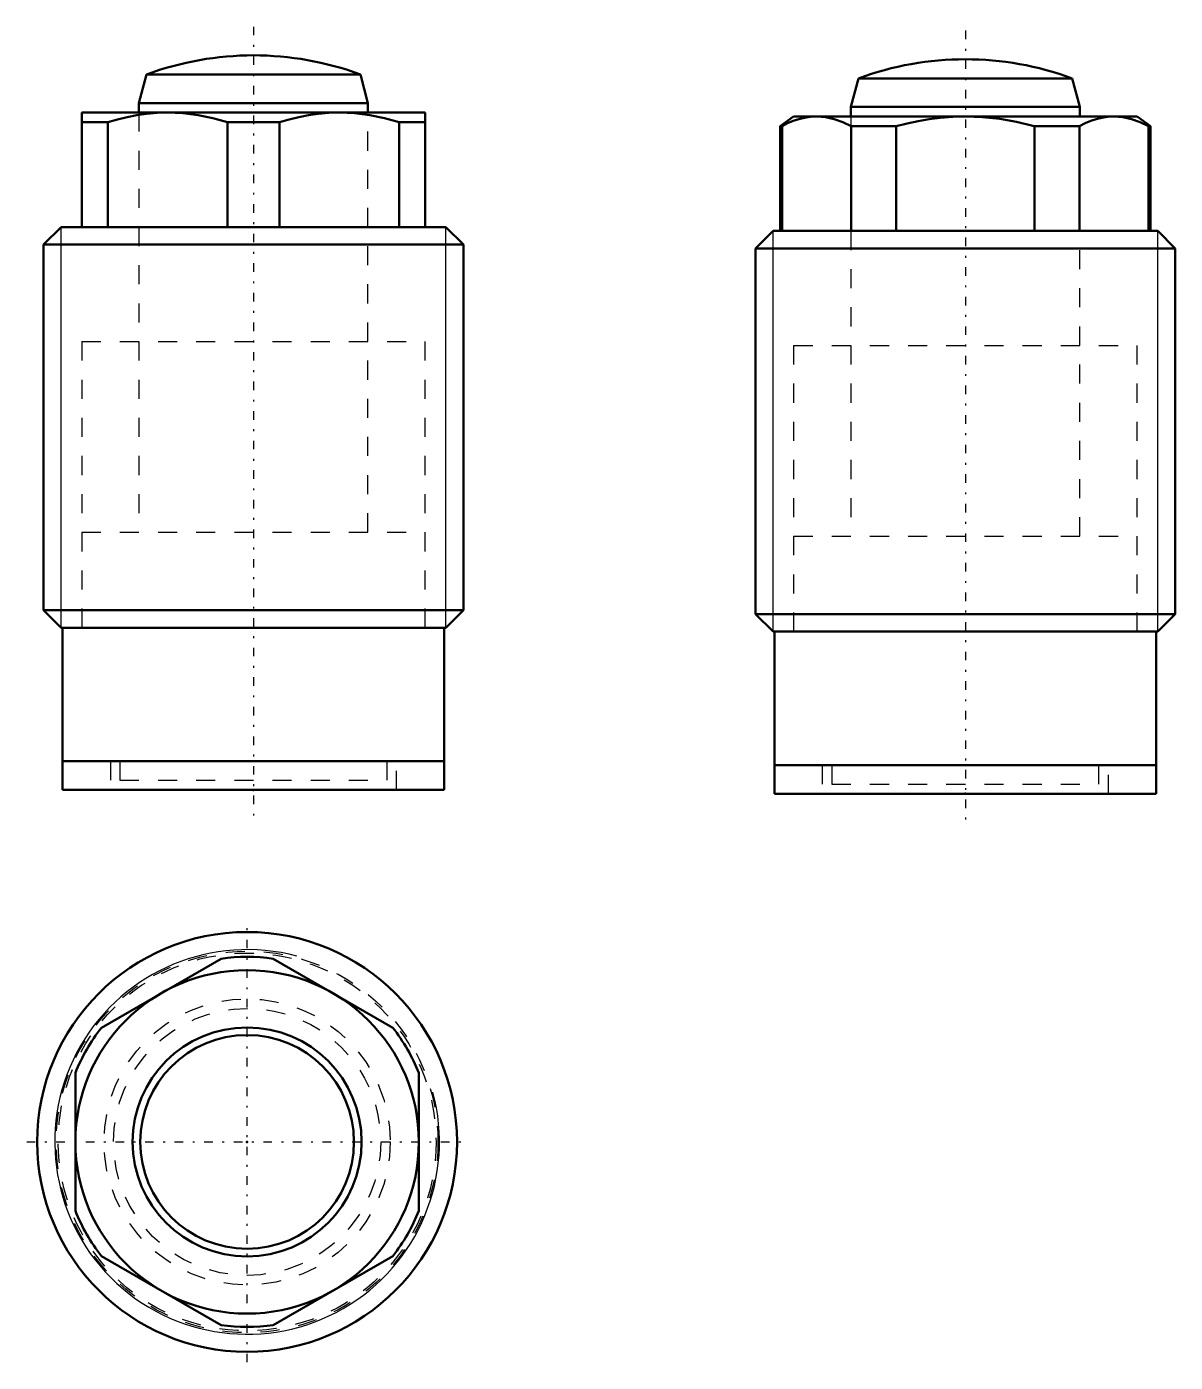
# Model space of a CAD drawing. Header units: millimetres. Extents: x -11.9 to 48.3, y -30 to 40.
import ezdxf

# ---------------------------------------------------------------- set-up
doc = ezdxf.new("R2010")
doc.units = ezdxf.units.MM
doc.linetypes.add('Center', pattern=[1.5, 0.45, -0.5, 0.05, -0.5])
doc.linetypes.add('Dashed', pattern=[2, 1, -1])
for name, color, linetype, lineweight in [('2d ConnectionPoints', 7, 'Continuous', 50), ('AM_0', 7, 'Continuous', 50), ('AM_5', 3, 'Continuous', 25), ('AM_7', 7, 'Center', 25), ('AM_9', 6, 'Dashed', 25)]:
    doc.layers.add(name, color=color, linetype=linetype, lineweight=lineweight)

# ---------------------------------------------------------------- blocks, each defined once
blk = doc.blocks.new('1_NOS7_12A1__10_0__rod_0_in_JTC_12A1__10_0__0')
at = {"layer": 'AM_0'}
for p, q in [((-5.6, 37.5), (-6, 36)), ((-5.6, 37.5), (5.6, 37.5)), ((6, 36), (5.6, 37.5)), ((-6, 36), (-6, 35.5)), ((-6, 36), (6, 36)), ((6, 35.5), (6, 36))]:
    blk.add_line(p, q, dxfattribs=at)
blk.add_arc((0, 22.32), 16.18, 69.75066, 110.24934, dxfattribs=at)
at = {"layer": 'AM_9'}
for p, q in [((-6, 35.5), (-6, 13.5)), ((6, 13.5), (6, 35.5)), ((-9, 13.5), (9, 13.5)), ((-9, 13.5), (-9, 8.5)), ((9, 8.5), (9, 13.5))]:
    blk.add_line(p, q, dxfattribs=at)
blk = doc.blocks.new('2_NOS7_12A1__10_0__body_0_in_JTC_12A1__10_0__0')
at = {"layer": 'AM_0'}
for p, q in [((-9, 29.5), (-9, 35.5)), ((-9, 35.5), (9, 35.5)), ((9, 29.5), (9, 35.5)), ((-9, 35), (-7.633, 35)), ((-7.633, 29.5), (-7.633, 35)), ((-1.367, 35), (1.367, 35)), ((-1.367, 29.5), (-1.367, 35)), ((1.367, 29.5), (1.367, 35)), ((7.633, 35), (9, 35)), ((7.633, 29.5), (7.633, 35)), ((-10.08, 29.5), (-11, 28.58)), ((-10.08, 29.5), (10.08, 29.5)), ((11, 28.58), (10.08, 29.5)), ((-11, 28.58), (-11, 9.42)), ((-11, 28.58), (11, 28.58)), ((11, 9.42), (11, 28.58)), ((-11, 9.42), (11, 9.42)), ((-11, 9.42), (-10.08, 8.5)), ((10.08, 8.5), (11, 9.42)), ((-10.08, 8.5), (10.08, 8.5)), ((-10, 8.5), (-10, 1.51)), ((10, 1.51), (10, 8.5)), ((-10, 1.51), (10, 1.51)), ((-10, 1.5), (10, 1.5)), ((-10, 1.5), (-10, 0)), ((-9.9, 1.51), (-9.9, 1.5)), ((9.9, 1.5), (9.9, 1.51)), ((10, 0), (10, 1.5)), ((-10, 0), (10, 0))]:
    blk.add_line(p, q, dxfattribs=at)
for points in [[(-4.5, 35.5), (-5.055, 35.484), (-5.609, 35.435), (-6.119, 35.363), (-6.625, 35.265), (-7.132, 35.143), (-7.633, 35)], [(-1.367, 35), (-2.132, 35.21), (-2.906, 35.367), (-3.701, 35.466), (-4.5, 35.5)], [(4.5, 35.5), (3.945, 35.484), (3.391, 35.435), (2.881, 35.363), (2.375, 35.265), (1.868, 35.143), (1.367, 35)], [(7.633, 35), (6.868, 35.21), (6.094, 35.367), (5.299, 35.466), (4.5, 35.5)]]:
    blk.add_lwpolyline(points, dxfattribs=at)
at = {"layer": 'AM_5'}
for p, q in [((-10.08, 8.5), (-10.08, 29.5)), ((10.08, 8.5), (10.08, 29.5))]:
    blk.add_line(p, q, dxfattribs=at)
at = {"layer": 'AM_7'}
blk.add_line((0, 40), (0, -1.775), dxfattribs=at)
at = {"layer": 'AM_9'}
for p, q in [((-6, 35.5), (-6, 23.5)), ((6, 23.5), (6, 35.5)), ((-9, 23.5), (9, 23.5)), ((-9, 23.5), (-9, 8.5)), ((9, 8.5), (9, 23.5)), ((-7.5, 1.5), (-7.5, 0)), ((-7, 1.5), (-7, 0.5)), ((7, 0.5), (7, 1.5)), ((7.5, 0), (7.5, 1.5)), ((-7, 0.5), (7, 0.5))]:
    blk.add_line(p, q, dxfattribs=at)
blk = doc.blocks.new('1_NOS7_12A1__10_0__rod_0_in_JTC_12A1__10_0__4')
at = {"layer": 'AM_0'}
for radius in [6, 5.6]:
    blk.add_circle((0, 0), radius, dxfattribs=at)
blk = doc.blocks.new('2_NOS7_12A1__10_0__body_0_in_JTC_12A1__10_0__4')
at = {"layer": 'AM_0'}
for p, q in [((-7.633, 5.985), (-1.367, 9.603)), ((1.367, 9.603), (7.633, 5.985)), ((-9, -3.618), (-9, 3.618)), ((9, 3.618), (9, -3.618)), ((-1.367, -9.603), (-7.633, -5.985)), ((7.633, -5.985), (1.367, -9.603))]:
    blk.add_line(p, q, dxfattribs=at)
for radius in [11, 9]:
    blk.add_circle((0, 0), radius, dxfattribs=at)
for start, end in [(81.90018, 98.09982), (141.90018, 158.09982), (21.90018, 38.09982), (201.90018, 218.09982), (321.90018, 338.09982), (261.90018, 278.09982)]:
    blk.add_arc((0, 0), 9.7, start, end, dxfattribs=at)
at = {"layer": 'AM_5'}
blk.add_arc((0, 0), 10.08, 75, 15, dxfattribs=at)
at = {"layer": 'AM_7'}
for p, q in [((0, -11.55), (0, 11.55)), ((-11.55, 0), (11.55, 0))]:
    blk.add_line(p, q, dxfattribs=at)
at = {"layer": 'AM_9'}
for radius in [10, 9.9, 7.5, 7]:
    blk.add_circle((0, 0), radius, dxfattribs=at)
blk = doc.blocks.new('1_NOS7_12A1__10_0__rod_0_in_JTC_12A1__10_0__2')
at = {"layer": 'AM_0'}
for p, q in [((-5.6, 37.5), (-6, 36)), ((-5.6, 37.5), (5.6, 37.5)), ((6, 36), (5.6, 37.5)), ((-6, 36), (6, 36)), ((-6, 36), (-6, 35.5)), ((6, 35.5), (6, 36))]:
    blk.add_line(p, q, dxfattribs=at)
blk.add_arc((0, 22.32), 16.18, 69.75066, 110.24934, dxfattribs=at)
at = {"layer": 'AM_9'}
for p, q in [((-6, 35.5), (-6, 13.5)), ((6, 13.5), (6, 35.5)), ((-9, 13.5), (9, 13.5)), ((-9, 13.5), (-9, 8.5)), ((9, 8.5), (9, 13.5))]:
    blk.add_line(p, q, dxfattribs=at)
blk = doc.blocks.new('2_NOS7_12A1__10_0__body_0_in_JTC_12A1__10_0__2')
at = {"layer": 'AM_0'}
for p, q in [((-9, 35.5), (-9.7, 35)), ((-9, 35.5), (9, 35.5)), ((9.7, 35), (9, 35.5)), ((-9.7, 35), (-9.7, 29.5)), ((-9.7, 35), (-9.603, 35)), ((-9.603, 29.5), (-9.603, 35)), ((-5.985, 29.5), (-5.985, 35)), ((-5.985, 35), (-3.618, 35)), ((-3.618, 29.5), (-3.618, 35)), ((3.618, 35), (5.985, 35)), ((3.618, 29.5), (3.618, 35)), ((5.985, 29.5), (5.985, 35)), ((9.603, 35), (9.7, 35)), ((9.603, 29.5), (9.603, 35)), ((9.7, 29.5), (9.7, 35)), ((-10.08, 29.5), (-11, 28.58)), ((-10.08, 29.5), (10.08, 29.5)), ((11, 28.58), (10.08, 29.5)), ((-11, 28.58), (-11, 9.42)), ((-11, 28.58), (11, 28.58)), ((11, 9.42), (11, 28.58)), ((-11, 9.42), (11, 9.42)), ((-11, 9.42), (-10.08, 8.5)), ((10.08, 8.5), (11, 9.42)), ((-10.08, 8.5), (10.08, 8.5)), ((-10, 8.5), (-10, 1.51)), ((10, 1.51), (10, 8.5)), ((-10, 1.51), (10, 1.51)), ((-10, 1.5), (10, 1.5)), ((-10, 1.5), (-10, 0)), ((-9.9, 1.51), (-9.9, 1.5)), ((9.9, 1.5), (9.9, 1.51)), ((10, 0), (10, 1.5)), ((-10, 0), (10, 0))]:
    blk.add_line(p, q, dxfattribs=at)
for points in [[(-7.794, 35.5), (-8.114, 35.484), (-8.435, 35.435), (-8.729, 35.363), (-9.021, 35.265), (-9.314, 35.143), (-9.603, 35)], [(-5.985, 35), (-6.427, 35.21), (-6.874, 35.367), (-7.333, 35.466), (-7.794, 35.5)], [(0, 35.5), (-0.661, 35.483), (-1.322, 35.431), (-1.9, 35.358), (-2.475, 35.261), (-3.049, 35.141), (-3.618, 35)], [(3.618, 35), (3.543, 35.02), (2.677, 35.222), (1.801, 35.373), (0.903, 35.468), (0, 35.5)], [(7.794, 35.5), (7.474, 35.484), (7.154, 35.435), (6.859, 35.363), (6.567, 35.265), (6.275, 35.143), (5.985, 35)], [(9.603, 35), (9.161, 35.21), (8.714, 35.367), (8.255, 35.466), (7.794, 35.5)]]:
    blk.add_lwpolyline(points, dxfattribs=at)
at = {"layer": 'AM_5'}
for p, q in [((-10.08, 8.5), (-10.08, 29.5)), ((10.08, 8.5), (10.08, 29.5))]:
    blk.add_line(p, q, dxfattribs=at)
at = {"layer": 'AM_7'}
blk.add_line((0, 40), (0, -1.775), dxfattribs=at)
at = {"layer": 'AM_9'}
for p, q in [((-6, 35.5), (-6, 23.5)), ((6, 23.5), (6, 35.5)), ((-9, 23.5), (9, 23.5)), ((-9, 23.5), (-9, 8.5)), ((9, 8.5), (9, 23.5)), ((-7.5, 1.5), (-7.5, 0)), ((-7, 1.5), (-7, 0.5)), ((7, 0.5), (7, 1.5)), ((7.5, 0), (7.5, 1.5)), ((-7, 0.5), (7, 0.5))]:
    blk.add_line(p, q, dxfattribs=at)

msp = doc.modelspace()

# ---------------------------------------------------------------- linework, layer by layer
at = {"layer": '2d ConnectionPoints'}
for p in [(0, 0), (37.304, -0.207), (-0.334, -18.453)]:
    msp.add_point(p, dxfattribs=at)

# ---------------------------------------------------------------- block references
for name, p in [('2_NOS7_12A1__10_0__body_0_in_JTC_12A1__10_0__0', (0, 0)), ('2_NOS7_12A1__10_0__body_0_in_JTC_12A1__10_0__2', (37.304, -0.207)), ('1_NOS7_12A1__10_0__rod_0_in_JTC_12A1__10_0__0', (0, 0)), ('1_NOS7_12A1__10_0__rod_0_in_JTC_12A1__10_0__2', (37.304, -0.207)), ('2_NOS7_12A1__10_0__body_0_in_JTC_12A1__10_0__4', (-0.334, -18.453)), ('1_NOS7_12A1__10_0__rod_0_in_JTC_12A1__10_0__4', (-0.334, -18.453))]:
    msp.add_blockref(name, p)

doc.saveas('drawing.dxf')
